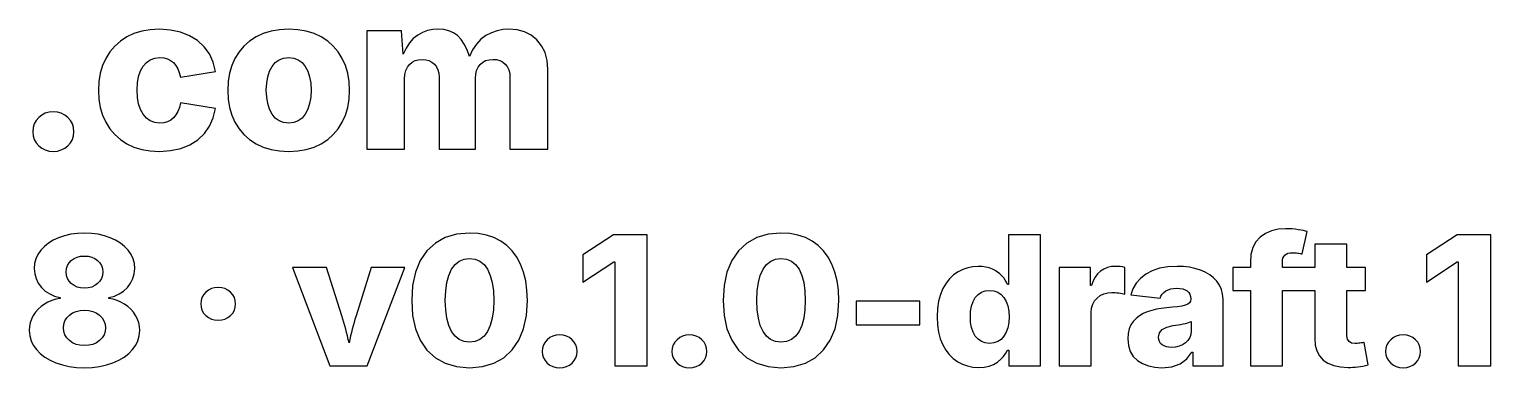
# Model space of a CAD drawing. Header units: metres. Extents: x 0.8 to 79.6, y 0.8 to 12.
# Drawn here: x 41.8 to 79.57, y 1.8 to 10.56 of the extents above; entities that cross this region are included whole.
import ezdxf

# ---------------------------------------------------------------- set-up
doc = ezdxf.new("R2010")
doc.units = ezdxf.units.M

msp = doc.modelspace()

# ---------------------------------------------------------------- linework, layer by layer
for p, q in [((44.1536, 10.2516), (44.0076, 10.1228)), ((44.32, 10.3608), (44.1536, 10.2516)), ((44.5053, 10.4477), (44.32, 10.3608)), ((44.7078, 10.5098), (44.5053, 10.4477)), ((44.9274, 10.547), (44.7078, 10.5098)), ((45.1643, 10.5594), (44.9274, 10.547)), ((45.451, 10.5411), (45.1643, 10.5594)), ((45.7108, 10.4861), (45.451, 10.5411)), ((45.9439, 10.3945), (45.7108, 10.4861)), ((46.1501, 10.2663), (45.9439, 10.3945)), ((46.3234, 10.1067), (46.1501, 10.2663)), ((47.4924, 10.2516), (47.3465, 10.1228)), ((47.6589, 10.3608), (47.4924, 10.2516)), ((47.8442, 10.4477), (47.6589, 10.3608)), ((48.0466, 10.5098), (47.8442, 10.4477)), ((48.2663, 10.547), (48.0466, 10.5098)), ((48.5031, 10.5594), (48.2663, 10.547)), ((48.7399, 10.547), (48.5031, 10.5594)), ((48.9592, 10.5098), (48.7399, 10.547)), ((49.1613, 10.4477), (48.9592, 10.5098)), ((49.3459, 10.3608), (49.1613, 10.4477)), ((49.5118, 10.2516), (49.3459, 10.3608)), ((49.6573, 10.1228), (49.5118, 10.2516)), ((51.4208, 10.5211), (50.5205, 10.5211)), ((50.5205, 10.5211), (50.5205, 7.45805)), ((51.4657, 9.91286), (51.4208, 10.5211)), ((51.6238, 10.2098), (51.5375, 10.0734)), ((51.7247, 10.322), (51.6238, 10.2098)), ((51.8401, 10.4101), (51.7247, 10.322)), ((51.9652, 10.4767), (51.8401, 10.4101)), ((52.095, 10.5242), (51.9652, 10.4767)), ((52.2296, 10.5527), (52.095, 10.5242)), ((52.3688, 10.5622), (52.2296, 10.5527)), ((52.5113, 10.5517), (52.3688, 10.5622)), ((52.6413, 10.5204), (52.5113, 10.5517)), ((52.7588, 10.4682), (52.6413, 10.5204)), ((52.8639, 10.3951), (52.7588, 10.4682)), ((52.9576, 10.2985), (52.8639, 10.3951)), ((53.0409, 10.1759), (52.9576, 10.2985)), ((53.4677, 10.3003), (53.3537, 10.1776)), ((53.5987, 10.3964), (53.4677, 10.3003)), ((53.7406, 10.4689), (53.5987, 10.3964)), ((53.8873, 10.5208), (53.7406, 10.4689)), ((54.0386, 10.5518), (53.8873, 10.5208)), ((54.1947, 10.5622), (54.0386, 10.5518)), ((54.405, 10.5449), (54.1947, 10.5622)), ((54.5954, 10.493), (54.405, 10.5449)), ((54.7661, 10.4065), (54.5954, 10.493)), ((54.9169, 10.2855), (54.7661, 10.4065)), ((55.0403, 10.1341), (54.9169, 10.2855)), ((43.8822, 9.97423), (43.7773, 9.806)), ((44.0076, 10.1228), (43.8822, 9.97423)), ((45.0431, 9.81398), (45.1755, 9.82794)), ((45.1755, 9.82794), (45.2783, 9.81972)), ((46.4576, 9.92107), (46.3234, 10.1067)), ((46.5527, 9.70941), (46.4576, 9.92107)), ((47.2211, 9.97423), (47.1161, 9.806)), ((47.3465, 10.1228), (47.2211, 9.97423)), ((48.3711, 9.81355), (48.5031, 9.82794)), ((48.5031, 9.82794), (48.6351, 9.81355)), ((49.7824, 9.97423), (49.6573, 10.1228)), ((49.8872, 9.806), (49.7824, 9.97423)), ((51.5375, 10.0734), (51.4657, 9.91286)), ((53.1139, 10.0272), (53.0409, 10.1759)), ((53.1766, 9.85258), (53.1139, 10.0272)), ((53.2566, 10.0284), (53.1766, 9.85258)), ((53.3537, 10.1776), (53.2566, 10.0284)), ((55.1284, 9.9567), (55.0403, 10.1341)), ((55.1812, 9.75327), (55.1284, 9.9567)), ((43.6945, 9.62073), (43.6353, 9.42108)), ((43.7773, 9.806), (43.6945, 9.62073)), ((44.625, 9.33784), (44.6732, 9.4821)), ((44.6732, 9.4821), (44.7407, 9.60461)), ((44.7407, 9.60461), (44.8257, 9.70232)), ((44.8257, 9.70232), (44.9265, 9.77211)), ((44.9265, 9.77211), (45.0431, 9.81398)), ((45.2783, 9.81972), (45.3707, 9.79506)), ((45.3707, 9.79506), (45.4529, 9.75395)), ((45.4529, 9.75395), (45.5246, 9.6964)), ((45.5246, 9.6964), (45.5859, 9.62381)), ((45.5859, 9.62381), (45.6365, 9.53751)), ((45.6365, 9.53751), (45.6764, 9.4375)), ((45.7056, 9.32381), (46.6087, 9.47174)), ((46.6087, 9.47174), (46.5527, 9.70941)), ((47.0333, 9.62073), (46.9742, 9.42108)), ((47.1161, 9.806), (47.0333, 9.62073)), ((47.9625, 9.32928), (48.009, 9.47313)), ((48.009, 9.47313), (48.074, 9.59779)), ((48.074, 9.59779), (48.1565, 9.69847)), ((48.1565, 9.69847), (48.2556, 9.7704)), ((48.2556, 9.7704), (48.3711, 9.81355)), ((48.6351, 9.81355), (48.7506, 9.7704)), ((48.7506, 9.7704), (48.8497, 9.69847)), ((48.8497, 9.69847), (48.9322, 9.59779)), ((48.9322, 9.59779), (48.9973, 9.47313)), ((48.9973, 9.47313), (49.0437, 9.32928)), ((49.9701, 9.62073), (49.8872, 9.806)), ((50.0292, 9.42108), (49.9701, 9.62073)), ((51.5073, 9.39093), (51.5313, 9.49092)), ((51.5313, 9.49092), (51.5711, 9.57722)), ((51.5711, 9.57722), (51.627, 9.64983)), ((51.627, 9.64983), (51.6952, 9.70737)), ((51.6952, 9.70737), (51.7725, 9.74847)), ((51.7725, 9.74847), (51.8586, 9.77315)), ((51.8586, 9.77315), (51.9537, 9.78136)), ((51.9537, 9.78136), (52.046, 9.77356)), ((52.046, 9.77356), (52.1294, 9.75018)), ((52.1294, 9.75018), (52.2038, 9.71123)), ((52.2038, 9.71123), (52.2693, 9.65669)), ((52.2693, 9.65669), (52.3226, 9.58896)), ((52.3226, 9.58896), (52.3608, 9.51045)), ((52.3608, 9.51045), (52.3837, 9.42114)), ((53.3384, 9.4006), (53.361, 9.494)), ((53.361, 9.494), (53.3987, 9.57661)), ((53.3987, 9.57661), (53.4514, 9.64845)), ((53.4514, 9.64845), (53.5172, 9.70659)), ((53.5172, 9.70659), (53.5938, 9.74814)), ((53.5938, 9.74814), (53.6813, 9.77306)), ((53.6813, 9.77306), (53.7796, 9.78136)), ((53.7796, 9.78136), (53.8721, 9.77382)), ((53.8721, 9.77382), (53.956, 9.75122)), ((53.956, 9.75122), (54.0312, 9.71355)), ((54.0312, 9.71355), (54.0979, 9.66081)), ((54.0979, 9.66081), (54.1525, 9.59351)), ((54.1525, 9.59351), (54.1916, 9.51218)), ((54.1916, 9.51218), (54.215, 9.41679)), ((55.1988, 9.52382), (55.1812, 9.75327)), ((55.1988, 7.45805), (55.1988, 9.52382)), ((43.5998, 9.20703), (43.588, 8.97859)), ((43.6353, 9.42108), (43.5998, 9.20703)), ((44.5865, 8.98409), (44.5961, 9.17183)), ((44.5961, 9.17183), (44.625, 9.33784)), ((45.6764, 9.4375), (45.7056, 9.32381)), ((46.9387, 9.20703), (46.9268, 8.97859)), ((46.9742, 9.42108), (46.9387, 9.20703)), ((47.9254, 8.98409), (47.9346, 9.16628)), ((47.9346, 9.16628), (47.9625, 9.32928)), ((49.0437, 9.32928), (49.0716, 9.16628)), ((49.0716, 9.16628), (49.0809, 8.98409)), ((50.0647, 9.20703), (50.0292, 9.42108)), ((50.0766, 8.97859), (50.0647, 9.20703)), ((51.4994, 9.27722), (51.5073, 9.39093)), ((51.4994, 7.45805), (51.4994, 9.27722)), ((52.3837, 9.42114), (52.3913, 9.32106)), ((52.3913, 9.32106), (52.3913, 7.45805)), ((53.3308, 9.29642), (53.3384, 9.4006)), ((53.3308, 7.45805), (53.3308, 9.29642)), ((54.215, 9.41679), (54.2227, 9.30736)), ((54.2227, 9.30736), (54.2227, 7.45805)), ((43.588, 8.97859), (43.5998, 8.75026)), ((43.5998, 8.75026), (43.6353, 8.53648)), ((44.5961, 8.79718), (44.5865, 8.98409)), ((44.625, 8.631), (44.5961, 8.79718)), ((46.9268, 8.97859), (46.9387, 8.75026)), ((46.9387, 8.75026), (46.9742, 8.53648)), ((47.9346, 8.80165), (47.9254, 8.98409)), ((47.9625, 8.63786), (47.9346, 8.80165)), ((49.0716, 8.80165), (49.0437, 8.63786)), ((49.0809, 8.98409), (49.0716, 8.80165)), ((50.0292, 8.53648), (50.0647, 8.75026)), ((50.0647, 8.75026), (50.0766, 8.97859)), ((42.1247, 8.34), (42.0438, 8.27586)), ((42.2145, 8.38582), (42.1247, 8.34)), ((42.3133, 8.4133), (42.2145, 8.38582)), ((42.421, 8.42247), (42.3133, 8.4133)), ((42.5287, 8.4133), (42.421, 8.42247)), ((42.6275, 8.38582), (42.5287, 8.4133)), ((42.7173, 8.34), (42.6275, 8.38582)), ((42.7982, 8.27586), (42.7173, 8.34)), ((43.6353, 8.53648), (43.6945, 8.33725)), ((43.6945, 8.33725), (43.7773, 8.15256)), ((44.6732, 8.48552), (44.625, 8.631)), ((44.7407, 8.36078), (44.6732, 8.48552)), ((44.8257, 8.2607), (44.7407, 8.36078)), ((45.5898, 8.34438), (45.5275, 8.26903)), ((45.6407, 8.43341), (45.5898, 8.34438)), ((45.6802, 8.53615), (45.6407, 8.43341)), ((45.7084, 8.65257), (45.6802, 8.53615)), ((46.6115, 8.51013), (45.7084, 8.65257)), ((46.5556, 8.2662), (46.6115, 8.51013)), ((46.9742, 8.53648), (47.0333, 8.33725)), ((47.0333, 8.33725), (47.1161, 8.15256)), ((48.009, 8.49274), (47.9625, 8.63786)), ((48.074, 8.36627), (48.009, 8.49274)), ((48.1565, 8.26379), (48.074, 8.36627)), ((48.9322, 8.36627), (48.8497, 8.26379)), ((48.9973, 8.49274), (48.9322, 8.36627)), ((49.0437, 8.63786), (48.9973, 8.49274)), ((49.8872, 8.15256), (49.9701, 8.33725)), ((49.9701, 8.33725), (50.0292, 8.53648)), ((41.9005, 8.01517), (41.8909, 7.91013)), ((41.9291, 8.11115), (41.9005, 8.01517)), ((41.9769, 8.19804), (41.9291, 8.11115)), ((42.0438, 8.27586), (41.9769, 8.19804)), ((42.8651, 8.19804), (42.7982, 8.27586)), ((42.9129, 8.11115), (42.8651, 8.19804)), ((42.9415, 8.01517), (42.9129, 8.11115)), ((42.9511, 7.91013), (42.9415, 8.01517)), ((43.7773, 8.15256), (43.8822, 7.98492)), ((43.8822, 7.98492), (44.0076, 7.83681)), ((44.9265, 8.18922), (44.8257, 8.2607)), ((45.0431, 8.14633), (44.9265, 8.18922)), ((45.1755, 8.13203), (45.0431, 8.14633)), ((45.2785, 8.14059), (45.1755, 8.13203)), ((45.3714, 8.16629), (45.2785, 8.14059)), ((45.4545, 8.20909), (45.3714, 8.16629)), ((45.5275, 8.26903), (45.4545, 8.20909)), ((46.327, 7.86003), (46.4607, 8.0495)), ((46.4607, 8.0495), (46.5556, 8.2662)), ((47.1161, 8.15256), (47.2211, 7.98492)), ((47.2211, 7.98492), (47.3465, 7.83681)), ((48.2556, 8.1906), (48.1565, 8.26379)), ((48.3711, 8.14668), (48.2556, 8.1906)), ((48.5031, 8.13203), (48.3711, 8.14668)), ((48.6351, 8.14668), (48.5031, 8.13203)), ((48.7506, 8.1906), (48.6351, 8.14668)), ((48.8497, 8.26379), (48.7506, 8.1906)), ((49.6573, 7.83681), (49.7824, 7.98492)), ((49.7824, 7.98492), (49.8872, 8.15256)), ((41.8909, 7.91013), (41.9005, 7.80627)), ((41.9005, 7.80627), (41.9291, 7.71114)), ((41.9291, 7.71114), (41.9769, 7.62476)), ((41.9769, 7.62476), (42.0438, 7.5471)), ((42.7982, 7.5471), (42.8651, 7.62476)), ((42.8651, 7.62476), (42.9129, 7.71114)), ((42.9129, 7.71114), (42.9415, 7.80627)), ((42.9415, 7.80627), (42.9511, 7.91013)), ((44.0076, 7.83681), (44.1536, 7.70822)), ((44.1536, 7.70822), (44.32, 7.59914)), ((44.32, 7.59914), (44.5053, 7.51225)), ((45.7147, 7.47485), (45.9483, 7.56775)), ((45.9483, 7.56775), (46.1543, 7.69778)), ((46.1543, 7.69778), (46.327, 7.86003)), ((47.3465, 7.83681), (47.4924, 7.70822)), ((47.4924, 7.70822), (47.6589, 7.59914)), ((47.6589, 7.59914), (47.8442, 7.51225)), ((49.1613, 7.51225), (49.3459, 7.59914)), ((49.3459, 7.59914), (49.5118, 7.70822)), ((49.5118, 7.70822), (49.6573, 7.83681)), ((42.0438, 7.5471), (42.1247, 7.48297)), ((42.1247, 7.48297), (42.2145, 7.43718)), ((42.2145, 7.43718), (42.3133, 7.4097)), ((42.3133, 7.4097), (42.421, 7.40053)), ((42.421, 7.40053), (42.5287, 7.4097)), ((42.5287, 7.4097), (42.6275, 7.43718)), ((42.6275, 7.43718), (42.7173, 7.48297)), ((42.7173, 7.48297), (42.7982, 7.5471)), ((44.5053, 7.51225), (44.7078, 7.45018)), ((44.7078, 7.45018), (44.9274, 7.41295)), ((44.9274, 7.41295), (45.1643, 7.40053)), ((45.1643, 7.40053), (45.4533, 7.41911)), ((45.4533, 7.41911), (45.7147, 7.47485)), ((47.8442, 7.51225), (48.0466, 7.45018)), ((48.0466, 7.45018), (48.2663, 7.41295)), ((48.2663, 7.41295), (48.5031, 7.40053)), ((48.5031, 7.40053), (48.7399, 7.41295)), ((48.7399, 7.41295), (48.9592, 7.45018)), ((48.9592, 7.45018), (49.1613, 7.51225)), ((50.5205, 7.45805), (51.4994, 7.45805)), ((52.3913, 7.45805), (53.3308, 7.45805)), ((54.2227, 7.45805), (55.1988, 7.45805)), ((73.8991, 5.34636), (73.7447, 5.27875)), ((74.0719, 5.38692), (73.8991, 5.34636)), ((74.2633, 5.40044), (74.0719, 5.38692)), ((74.3503, 5.3988), (74.2633, 5.40044)), ((74.4346, 5.39389), (74.3503, 5.3988)), ((74.5163, 5.38571), (74.4346, 5.39389)), ((74.5952, 5.37425), (74.5163, 5.38571)), ((74.6678, 5.36153), (74.5952, 5.37425)), ((74.7302, 5.3495), (74.6678, 5.36153)), ((74.6908, 4.74695), (74.8245, 5.32759)), ((74.7824, 5.3382), (74.7302, 5.3495)), ((74.8245, 5.32759), (74.7824, 5.3382)), ((42.1895, 4.93907), (42.097, 4.84143)), ((42.2973, 5.02588), (42.1895, 4.93907)), ((42.4206, 5.10187), (42.2973, 5.02588)), ((42.5591, 5.16705), (42.4206, 5.10187)), ((42.7104, 5.21936), (42.5591, 5.16705)), ((42.8717, 5.25673), (42.7104, 5.21936)), ((43.043, 5.27914), (42.8717, 5.25673)), ((43.2243, 5.28662), (43.043, 5.27914)), ((43.4067, 5.27914), (43.2243, 5.28662)), ((43.5789, 5.25673), (43.4067, 5.27914)), ((43.741, 5.21936), (43.5789, 5.25673)), ((43.893, 5.16705), (43.741, 5.21936)), ((44.0321, 5.10181), (43.893, 5.16705)), ((44.1557, 5.02559), (44.0321, 5.10181)), ((44.2637, 4.93843), (44.1557, 5.02559)), ((44.3563, 4.84029), (44.2637, 4.93843)), ((52.2946, 5.02786), (52.0777, 4.82661)), ((52.5502, 5.17162), (52.2946, 5.02786)), ((52.8445, 5.25787), (52.5502, 5.17162)), ((53.1774, 5.28662), (52.8445, 5.25787)), ((53.4042, 5.27367), (53.1774, 5.28662)), ((53.6139, 5.23482), (53.4042, 5.27367)), ((53.8066, 5.17004), (53.6139, 5.23482)), ((53.9822, 5.07938), (53.8066, 5.17004)), ((54.1396, 4.96432), (53.9822, 5.07938)), ((54.2775, 4.82635), (54.1396, 4.96432)), ((56.9001, 5.24106), (56.1072, 4.72189)), ((57.7717, 5.24106), (56.9001, 5.24106)), ((57.7717, 1.84825), (57.7717, 5.24106)), ((60.3431, 5.02786), (60.1262, 4.82661)), ((60.5987, 5.17162), (60.3431, 5.02786)), ((60.893, 5.25787), (60.5987, 5.17162)), ((61.2259, 5.28662), (60.893, 5.25787)), ((61.4527, 5.27367), (61.2259, 5.28662)), ((61.6624, 5.23482), (61.4527, 5.27367)), ((61.8551, 5.17004), (61.6624, 5.23482)), ((62.0307, 5.07938), (61.8551, 5.17004)), ((62.1881, 4.96432), (62.0307, 5.07938)), ((62.326, 4.82635), (62.1881, 4.96432)), ((67.9324, 5.24106), (67.1013, 5.24106)), ((67.1013, 5.24106), (67.1013, 3.95679)), ((67.9324, 1.84825), (67.9324, 5.24106)), ((73.4191, 4.91258), (73.3716, 4.73541)), ((73.4982, 5.06215), (73.4191, 4.91258)), ((73.6089, 5.18411), (73.4982, 5.06215)), ((73.7447, 5.27875), (73.6089, 5.18411)), ((75.8522, 4.99971), (75.0187, 4.99971)), ((75.0187, 4.99971), (75.0187, 4.394)), ((75.8522, 4.394), (75.8522, 4.99971)), ((78.6969, 5.24106), (77.904, 4.72189)), ((79.5686, 5.24106), (78.6969, 5.24106)), ((79.5686, 1.84825), (79.5686, 5.24106)), ((41.9699, 4.62085), (41.9381, 4.49966)), ((42.0229, 4.73477), (41.9699, 4.62085)), ((42.097, 4.84143), (42.0229, 4.73477)), ((42.8284, 4.51559), (42.8863, 4.57729)), ((42.8863, 4.57729), (42.9572, 4.62759)), ((42.9572, 4.62759), (43.0371, 4.66353)), ((43.0371, 4.66353), (43.1261, 4.68509)), ((43.1261, 4.68509), (43.2243, 4.69228)), ((43.2243, 4.69228), (43.3245, 4.68509)), ((43.3245, 4.68509), (43.415, 4.66353)), ((43.415, 4.66353), (43.4958, 4.62759)), ((43.4958, 4.62759), (43.567, 4.57729)), ((43.567, 4.57729), (43.625, 4.51559)), ((44.4305, 4.73328), (44.3563, 4.84029)), ((44.4834, 4.61943), (44.4305, 4.73328)), ((44.5152, 4.49873), (44.4834, 4.61943)), ((51.9048, 4.57387), (51.7812, 4.27557)), ((52.0777, 4.82661), (51.9048, 4.57387)), ((52.804, 4.47363), (52.9111, 4.56221)), ((52.9111, 4.56221), (53.0356, 4.61537)), ((53.0356, 4.61537), (53.1774, 4.63309)), ((53.1774, 4.63309), (53.3203, 4.61537)), ((53.3203, 4.61537), (53.4455, 4.56221)), ((53.4455, 4.56221), (53.5531, 4.47363)), ((54.3958, 4.66547), (54.2775, 4.82635)), ((54.4945, 4.48166), (54.3958, 4.66547)), ((56.1072, 4.72189), (56.1072, 4.01602)), ((56.1072, 4.01602), (56.9072, 4.54199)), ((56.9072, 4.54199), (56.9311, 4.54199)), ((56.9311, 4.54199), (56.9311, 1.84825)), ((59.9532, 4.57387), (59.8297, 4.27557)), ((60.1262, 4.82661), (59.9532, 4.57387)), ((60.8525, 4.47363), (60.9596, 4.56221)), ((60.9596, 4.56221), (61.0841, 4.61537)), ((61.0841, 4.61537), (61.2259, 4.63309)), ((61.2259, 4.63309), (61.3688, 4.61537)), ((61.3688, 4.61537), (61.494, 4.56221)), ((61.494, 4.56221), (61.6016, 4.47363)), ((62.4443, 4.66547), (62.326, 4.82635)), ((62.543, 4.48166), (62.4443, 4.66547)), ((73.3716, 4.73541), (73.3558, 4.53061)), ((74.1845, 4.53746), (74.1881, 4.59033)), ((74.1845, 4.394), (74.1845, 4.53746)), ((74.1881, 4.59033), (74.1991, 4.63736)), ((74.1991, 4.63736), (74.2174, 4.67856)), ((74.2174, 4.67856), (74.243, 4.7139)), ((74.243, 4.7139), (74.2778, 4.74229)), ((74.2778, 4.74229), (74.3239, 4.76257)), ((74.3239, 4.76257), (74.3811, 4.77475)), ((74.3811, 4.77475), (74.4496, 4.77881)), ((74.4496, 4.77881), (74.4818, 4.77817)), ((74.4818, 4.77817), (74.514, 4.77625)), ((74.514, 4.77625), (74.5463, 4.77304)), ((74.5463, 4.77304), (74.5785, 4.76857)), ((74.5785, 4.76857), (74.6097, 4.76337)), ((74.6097, 4.76337), (74.6388, 4.75804)), ((74.6388, 4.75804), (74.6658, 4.75256)), ((74.6658, 4.75256), (74.6908, 4.74695)), ((77.904, 4.72189), (77.904, 4.01602)), ((77.904, 4.01602), (78.7041, 4.54199)), ((78.7041, 4.54199), (78.728, 4.54199)), ((78.728, 4.54199), (78.728, 1.84825)), ((41.9381, 4.49966), (41.9275, 4.37122)), ((41.9275, 4.37122), (41.9391, 4.2356)), ((41.9391, 4.2356), (41.9741, 4.1088)), ((42.7538, 4.28014), (42.7621, 4.36702)), ((42.7621, 4.19304), (42.7538, 4.28014)), ((42.7621, 4.36702), (42.7869, 4.44551)), ((42.7869, 4.11391), (42.7621, 4.19304)), ((42.7869, 4.44551), (42.8284, 4.51559)), ((43.625, 4.51559), (43.6664, 4.44551)), ((43.6912, 4.19304), (43.6661, 4.11391)), ((43.6664, 4.44551), (43.6912, 4.36702)), ((43.6912, 4.36702), (43.6995, 4.28014)), ((43.6995, 4.28014), (43.6912, 4.19304)), ((44.4787, 4.10738), (44.514, 4.23468)), ((44.514, 4.23468), (44.5258, 4.37122)), ((44.5258, 4.37122), (44.5152, 4.49873)), ((49.4794, 4.394), (48.6006, 4.394)), ((48.6006, 4.394), (49.5678, 1.84825)), ((49.8783, 3.14844), (49.4794, 4.394)), ((50.6353, 4.394), (50.2436, 3.14844)), ((50.5326, 1.84825), (51.5046, 4.394)), ((51.5046, 4.394), (50.6353, 4.394)), ((51.7812, 4.27557), (51.7071, 3.93176)), ((52.5923, 4.00606), (52.6431, 4.19284)), ((52.6431, 4.19284), (52.7141, 4.34959)), ((52.7141, 4.34959), (52.804, 4.47363)), ((53.5531, 4.47363), (53.6431, 4.34959)), ((53.6431, 4.34959), (53.7142, 4.19284)), ((53.7142, 4.19284), (53.7649, 4.00606)), ((54.5724, 4.27652), (54.4945, 4.48166)), ((54.628, 4.05159), (54.5724, 4.27652)), ((59.8297, 4.27557), (59.7556, 3.93176)), ((60.6408, 4.00606), (60.6916, 4.19284)), ((60.6916, 4.19284), (60.7626, 4.34959)), ((60.7626, 4.34959), (60.8525, 4.47363)), ((61.6016, 4.47363), (61.6916, 4.34959)), ((61.6916, 4.34959), (61.7627, 4.19284)), ((61.7627, 4.19284), (61.8134, 4.00606)), ((62.6209, 4.27652), (62.543, 4.48166)), ((62.6765, 4.05159), (62.6209, 4.27652)), ((65.6879, 4.20485), (65.5842, 4.10651)), ((65.8033, 4.2847), (65.6879, 4.20485)), ((65.9268, 4.34647), (65.8033, 4.2847)), ((66.055, 4.39059), (65.9268, 4.34647)), ((66.1877, 4.41705), (66.055, 4.39059)), ((66.3251, 4.42589), (66.1877, 4.41705)), ((66.4275, 4.42154), (66.3251, 4.42589)), ((66.5221, 4.40852), (66.4275, 4.42154)), ((66.609, 4.38681), (66.5221, 4.40852)), ((66.6881, 4.35641), (66.609, 4.38681)), ((66.76, 4.31927), (66.6881, 4.35641)), ((66.8251, 4.2773), (66.76, 4.31927)), ((66.8836, 4.23047), (66.8251, 4.2773)), ((66.9353, 4.1788), (66.8836, 4.23047)), ((66.9807, 4.12436), (66.9353, 4.1788)), ((69.2206, 4.394), (68.4109, 4.394)), ((68.4109, 4.394), (68.4109, 1.84825)), ((69.2206, 3.92949), (69.2206, 4.394)), ((69.4097, 4.23347), (69.3444, 4.14809)), ((69.4868, 4.30293), (69.4097, 4.23347)), ((69.5732, 4.35672), (69.4868, 4.30293)), ((69.6662, 4.39514), (69.5732, 4.35672)), ((69.766, 4.4182), (69.6662, 4.39514)), ((69.8725, 4.42589), (69.766, 4.4182)), ((69.933, 4.42418), (69.8725, 4.42589)), ((69.9925, 4.41905), (69.933, 4.42418)), ((70.0512, 4.41051), (69.9925, 4.41905)), ((70.109, 4.39856), (70.0512, 4.41051)), ((70.109, 3.70634), (70.109, 4.39856)), ((70.6541, 4.22208), (70.5149, 4.11258)), ((70.8197, 4.31125), (70.6541, 4.22208)), ((71.0097, 4.37494), (70.8197, 4.31125)), ((71.2239, 4.41315), (71.0097, 4.37494)), ((71.4625, 4.42589), (71.2239, 4.41315)), ((71.6246, 4.41977), (71.4625, 4.42589)), ((71.7787, 4.4014), (71.6246, 4.41977)), ((71.9249, 4.37079), (71.7787, 4.4014)), ((72.0631, 4.32794), (71.9249, 4.37079)), ((72.1906, 4.27322), (72.0631, 4.32794)), ((72.3044, 4.20697), (72.1906, 4.27322)), ((72.4044, 4.1292), (72.3044, 4.20697)), ((73.3558, 4.394), (72.9068, 4.394)), ((72.9068, 4.394), (72.9068, 3.80424)), ((73.3558, 4.53061), (73.3558, 4.394)), ((75.0187, 4.394), (74.1845, 4.394)), ((76.3322, 4.394), (75.8522, 4.394)), ((76.3322, 3.80424), (76.3322, 4.394)), ((41.9741, 4.1088), (42.0323, 3.99081)), ((42.0323, 3.99081), (42.1138, 3.88164)), ((42.1138, 3.88164), (42.2136, 3.78658)), ((42.2136, 3.78658), (42.3269, 3.71088)), ((42.8284, 4.04276), (42.7869, 4.11391)), ((42.8863, 3.97955), (42.8284, 4.04276)), ((42.9572, 3.92776), (42.8863, 3.97955)), ((43.0371, 3.89076), (42.9572, 3.92776)), ((43.1261, 3.86856), (43.0371, 3.89076)), ((43.2243, 3.86116), (43.1261, 3.86856)), ((43.3235, 3.86856), (43.2243, 3.86116)), ((43.4135, 3.89076), (43.3235, 3.86856)), ((43.4943, 3.92776), (43.4135, 3.89076)), ((43.5658, 3.97955), (43.4943, 3.92776)), ((43.6243, 4.04276), (43.5658, 3.97955)), ((43.6661, 4.11391), (43.6243, 4.04276)), ((44.1234, 3.71059), (44.2366, 3.78593)), ((44.2366, 3.78593), (44.3372, 3.88051)), ((44.3372, 3.88051), (44.4197, 3.98932)), ((44.4197, 3.98932), (44.4787, 4.10738)), ((46.4292, 3.81085), (46.3603, 3.75755)), ((46.5057, 3.84894), (46.4292, 3.81085)), ((46.5898, 3.87178), (46.5057, 3.84894)), ((46.6815, 3.87939), (46.5898, 3.87178)), ((46.7732, 3.87178), (46.6815, 3.87939)), ((46.8573, 3.84894), (46.7732, 3.87178)), ((46.9338, 3.81085), (46.8573, 3.84894)), ((47.0027, 3.75755), (46.9338, 3.81085)), ((51.7071, 3.93176), (51.6824, 3.54239)), ((52.5517, 3.54239), (52.5619, 3.78925)), ((52.5619, 3.78925), (52.5923, 4.00606)), ((53.7649, 4.00606), (53.7954, 3.78925)), ((53.7954, 3.78925), (53.8055, 3.54239)), ((54.6613, 3.80688), (54.628, 4.05159)), ((54.6725, 3.54239), (54.6613, 3.80688)), ((59.7556, 3.93176), (59.7309, 3.54239)), ((60.6002, 3.54239), (60.6104, 3.78925)), ((60.6104, 3.78925), (60.6408, 4.00606)), ((61.8134, 4.00606), (61.8439, 3.78925)), ((61.8439, 3.78925), (61.854, 3.54239)), ((62.7098, 3.80688), (62.6765, 4.05159)), ((62.7209, 3.54239), (62.7098, 3.80688)), ((65.4116, 3.85431), (65.3463, 3.69992)), ((65.4921, 3.98965), (65.4116, 3.85431)), ((65.5842, 4.10651), (65.4921, 3.98965)), ((66.4036, 3.75728), (66.503, 3.79251)), ((66.503, 3.79251), (66.6165, 3.80424)), ((66.6165, 3.80424), (66.7293, 3.79272)), ((66.7293, 3.79272), (66.8287, 3.75813)), ((67.0204, 4.06921), (66.9807, 4.12436)), ((67.0542, 4.01337), (67.0204, 4.06921)), ((67.0822, 3.95679), (67.0542, 4.01337)), ((67.1013, 3.95679), (67.0822, 3.95679)), ((69.2492, 3.92949), (69.2206, 3.92949)), ((69.2909, 4.04675), (69.2492, 3.92949)), ((69.3444, 4.14809), (69.2909, 4.04675)), ((70.3221, 3.84787), (70.2684, 3.69267)), ((70.4043, 3.98784), (70.3221, 3.84787)), ((70.5149, 4.11258), (70.4043, 3.98784)), ((71.1176, 3.75214), (71.1688, 3.79056)), ((71.1688, 3.79056), (71.2288, 3.82144)), ((71.2288, 3.82144), (71.2966, 3.84351)), ((71.2966, 3.84351), (71.3721, 3.85675)), ((71.3721, 3.85675), (71.4554, 3.86116)), ((71.4554, 3.86116), (71.5356, 3.85669)), ((71.5356, 3.85669), (71.6067, 3.84323)), ((71.6067, 3.84323), (71.6687, 3.82082)), ((71.6687, 3.82082), (71.7216, 3.78944)), ((71.7216, 3.78944), (71.7639, 3.74982)), ((72.4907, 4.03989), (72.4044, 4.1292)), ((72.5601, 3.93964), (72.4907, 4.03989)), ((72.6098, 3.82899), (72.5601, 3.93964)), ((72.6395, 3.70796), (72.6098, 3.82899)), ((72.9068, 3.80424), (73.3558, 3.80424)), ((73.3558, 3.80424), (73.3558, 1.84825)), ((74.1845, 1.84825), (74.1845, 3.80424)), ((74.1845, 3.80424), (75.0187, 3.80424)), ((75.0187, 3.80424), (75.0187, 2.55641)), ((75.8522, 2.627), (75.8522, 3.80424)), ((75.8522, 3.80424), (76.3322, 3.80424)), ((42.189, 3.44559), (42.1035, 3.38327)), ((42.2819, 3.49904), (42.189, 3.44559)), ((42.3803, 3.54208), (42.2819, 3.49904)), ((42.3269, 3.71088), (42.4536, 3.65453)), ((42.4843, 3.57475), (42.3803, 3.54208)), ((42.4536, 3.65453), (42.5938, 3.61754)), ((42.5938, 3.59702), (42.4843, 3.57475)), ((42.5938, 3.61754), (42.5938, 3.59702)), ((43.8595, 3.61754), (43.9978, 3.65445)), ((43.8595, 3.59702), (43.8595, 3.61754)), ((43.9669, 3.57475), (43.8595, 3.59702)), ((44.0694, 3.54208), (43.9669, 3.57475)), ((43.9978, 3.65445), (44.1234, 3.71059)), ((44.1669, 3.49904), (44.0694, 3.54208)), ((44.2595, 3.44559), (44.1669, 3.49904)), ((44.3451, 3.38327), (44.2595, 3.44559)), ((46.2383, 3.54088), (46.2301, 3.45358)), ((46.2301, 3.45358), (46.2383, 3.36726)), ((46.2627, 3.62065), (46.2383, 3.54088)), ((46.3033, 3.69287), (46.2627, 3.62065)), ((46.3603, 3.75755), (46.3033, 3.69287)), ((47.0596, 3.69287), (47.0027, 3.75755)), ((47.1003, 3.62065), (47.0596, 3.69287)), ((47.1247, 3.54088), (47.1003, 3.62065)), ((47.1328, 3.45358), (47.1247, 3.54088)), ((47.1247, 3.36726), (47.1328, 3.45358)), ((51.6824, 3.54239), (51.7071, 3.15315)), ((52.5618, 3.29675), (52.5517, 3.54239)), ((53.8055, 3.54239), (53.7954, 3.29675)), ((54.6479, 3.15408), (54.6725, 3.54239)), ((59.7309, 3.54239), (59.7556, 3.15315)), ((60.6103, 3.29675), (60.6002, 3.54239)), ((61.854, 3.54239), (61.8439, 3.29675)), ((62.6964, 3.15408), (62.7209, 3.54239)), ((64.8125, 3.52872), (63.1718, 3.52872)), ((63.1718, 3.52872), (63.1718, 2.91618)), ((64.8125, 2.91618), (64.8125, 3.52872)), ((65.2997, 3.52586), (65.2717, 3.33218)), ((65.3463, 3.69992), (65.2997, 3.52586)), ((66.1517, 3.39807), (66.1916, 3.51485)), ((66.1916, 3.51485), (66.2475, 3.61639)), ((66.2475, 3.61639), (66.3185, 3.69858)), ((66.3185, 3.69858), (66.4036, 3.75728)), ((66.8287, 3.75813), (66.9149, 3.70049)), ((66.9149, 3.70049), (66.9878, 3.61978)), ((66.9878, 3.61978), (67.0458, 3.5193)), ((67.0458, 3.5193), (67.0872, 3.40233)), ((67.0872, 3.40233), (67.1121, 3.26884)), ((69.2539, 3.34569), (69.2823, 3.44331)), ((69.2823, 3.44331), (69.3297, 3.53014)), ((69.3297, 3.53014), (69.3961, 3.60611)), ((69.3961, 3.60611), (69.4769, 3.66789)), ((69.4769, 3.66789), (69.5677, 3.71201)), ((69.5677, 3.71201), (69.6685, 3.73848)), ((69.6685, 3.73848), (69.7794, 3.7473)), ((69.7794, 3.7473), (69.8189, 3.74666)), ((69.8189, 3.74666), (69.8609, 3.74475)), ((69.8609, 3.74475), (69.9054, 3.74155)), ((69.9054, 3.74155), (69.9525, 3.73706)), ((69.9525, 3.73706), (69.9986, 3.73131)), ((69.9986, 3.73131), (70.04, 3.72426)), ((70.04, 3.72426), (70.0768, 3.71594)), ((70.0768, 3.71594), (70.109, 3.70634)), ((70.2684, 3.69267), (71.0231, 3.5993)), ((71.0231, 3.5993), (71.0447, 3.65651)), ((71.0447, 3.65651), (71.0762, 3.70744)), ((71.0762, 3.70744), (71.1176, 3.75214)), ((71.6715, 3.41829), (71.586, 3.39914)), ((71.7357, 3.44313), (71.6715, 3.41829)), ((71.7816, 3.47778), (71.7357, 3.44313)), ((71.7639, 3.74982), (71.7942, 3.70264)), ((71.8092, 3.52225), (71.7816, 3.47778)), ((71.7942, 3.70264), (71.8123, 3.6479)), ((71.8184, 3.57654), (71.8092, 3.52225)), ((71.8123, 3.6479), (71.8184, 3.58563)), ((71.8184, 3.58563), (71.8184, 3.57654)), ((72.6495, 3.57654), (72.6395, 3.70796)), ((72.6495, 1.84825), (72.6495, 3.57654)), ((41.8576, 3.06142), (41.8248, 2.96657)), ((41.9036, 3.15186), (41.8576, 3.06142)), ((41.9608, 3.2364), (41.9036, 3.15186)), ((42.0275, 3.31354), (41.9608, 3.2364)), ((42.1035, 3.38327), (42.0275, 3.31354)), ((42.7227, 3.01468), (42.7705, 3.0928)), ((42.7705, 3.0928), (42.8374, 3.16211)), ((42.8374, 3.16211), (42.9189, 3.21889)), ((42.9189, 3.21889), (43.0105, 3.25946)), ((43.0105, 3.25946), (43.1123, 3.2838)), ((43.1123, 3.2838), (43.2243, 3.29192)), ((43.2243, 3.29192), (43.3374, 3.2838)), ((43.3374, 3.2838), (43.4401, 3.25946)), ((43.4401, 3.25946), (43.5326, 3.21889)), ((43.5326, 3.21889), (43.6147, 3.16211)), ((43.6147, 3.16211), (43.6821, 3.0928)), ((43.6821, 3.0928), (43.7303, 3.01468)), ((44.4216, 3.31354), (44.3451, 3.38327)), ((44.489, 3.2364), (44.4216, 3.31354)), ((44.5473, 3.15186), (44.489, 3.2364)), ((44.5943, 3.06142), (44.5473, 3.15186)), ((44.6279, 2.96657), (44.5943, 3.06142)), ((46.2383, 3.36726), (46.2627, 3.28819)), ((46.2627, 3.28819), (46.3033, 3.2164)), ((46.3033, 3.2164), (46.3603, 3.15186)), ((46.3603, 3.15186), (46.4292, 3.09857)), ((46.4292, 3.09857), (46.5057, 3.0605)), ((46.5057, 3.0605), (46.5898, 3.03766)), ((46.5898, 3.03766), (46.6815, 3.03004)), ((46.6815, 3.03004), (46.7732, 3.03766)), ((46.7732, 3.03766), (46.8573, 3.0605)), ((46.8573, 3.0605), (46.9338, 3.09857)), ((46.9338, 3.09857), (47.0027, 3.15186)), ((47.0027, 3.15186), (47.0596, 3.2164)), ((47.0596, 3.2164), (47.1003, 3.28819)), ((47.1003, 3.28819), (47.1247, 3.36726)), ((49.905, 3.06277), (49.8783, 3.14844)), ((49.9305, 2.97653), (49.905, 3.06277)), ((50.2169, 3.06184), (50.1917, 2.9751)), ((50.2436, 3.14844), (50.2169, 3.06184)), ((51.7071, 3.15315), (51.7812, 2.80974)), ((52.592, 3.08128), (52.5618, 3.29675)), ((52.6424, 2.89598), (52.592, 3.08128)), ((53.7649, 3.08128), (53.7142, 2.89598)), ((53.7954, 3.29675), (53.7649, 3.08128)), ((54.5742, 2.81117), (54.6479, 3.15408)), ((59.7556, 3.15315), (59.8297, 2.80974)), ((60.6405, 3.08128), (60.6103, 3.29675)), ((60.6909, 2.89598), (60.6405, 3.08128)), ((61.8134, 3.08128), (61.7627, 2.89598)), ((61.8439, 3.29675), (61.8134, 3.08128)), ((62.6227, 2.81117), (62.6964, 3.15408)), ((65.2717, 3.33218), (65.2624, 3.11885)), ((65.2624, 3.11885), (65.2713, 2.91144)), ((66.1197, 3.11885), (66.1277, 3.26608)), ((66.1277, 2.97156), (66.1197, 3.11885)), ((66.1277, 3.26608), (66.1517, 3.39807)), ((67.1204, 3.11885), (67.112, 2.97063)), ((67.1121, 3.26884), (67.1204, 3.11885)), ((69.2444, 3.23724), (69.2539, 3.34569)), ((69.2444, 1.84825), (69.2444, 3.23724)), ((70.4018, 3.08043), (70.3281, 3.00272)), ((70.4866, 3.14731), (70.4018, 3.08043)), ((70.5827, 3.20338), (70.4866, 3.14731)), ((70.69, 3.24863), (70.5827, 3.20338)), ((70.8056, 3.28493), (70.69, 3.24863)), ((70.9267, 3.3141), (70.8056, 3.28493)), ((71.0533, 3.33617), (70.9267, 3.3141)), ((71.1855, 3.3511), (71.0533, 3.33617)), ((71.343, 3.36555), (71.1855, 3.3511)), ((71.4766, 3.38156), (71.343, 3.36555)), ((71.586, 3.39914), (71.4766, 3.38156)), ((41.8051, 2.86729), (41.7985, 2.76363)), ((41.7985, 2.76363), (41.8101, 2.6295)), ((41.8248, 2.96657), (41.8051, 2.86729)), ((42.6845, 2.83194), (42.6941, 2.92772)), ((42.6939, 2.73624), (42.6845, 2.83194)), ((42.7222, 2.64949), (42.6939, 2.73624)), ((42.6941, 2.92772), (42.7227, 3.01468)), ((42.7692, 2.5717), (42.7222, 2.64949)), ((43.7309, 2.64949), (43.6835, 2.5717)), ((43.7303, 3.01468), (43.7592, 2.92772)), ((43.7593, 2.73624), (43.7309, 2.64949)), ((43.7592, 2.92772), (43.7688, 2.83194)), ((43.7688, 2.83194), (43.7593, 2.73624)), ((44.6481, 2.86729), (44.6279, 2.96657)), ((44.6432, 2.6295), (44.6548, 2.76363)), ((44.6548, 2.76363), (44.6481, 2.86729)), ((49.9546, 2.88971), (49.9305, 2.97653)), ((49.9773, 2.80234), (49.9546, 2.88971)), ((49.9994, 2.7141), (49.9773, 2.80234)), ((50.0212, 2.62473), (49.9994, 2.7141)), ((50.1245, 2.71346), (50.1039, 2.62444)), ((50.1457, 2.80119), (50.1245, 2.71346)), ((50.168, 2.88821), (50.1457, 2.80119)), ((50.1917, 2.9751), (50.168, 2.88821)), ((51.7812, 2.80974), (51.9048, 2.51216)), ((52.713, 2.74084), (52.6424, 2.89598)), ((52.8024, 2.61833), (52.713, 2.74084)), ((53.6431, 2.74084), (53.5531, 2.61833)), ((53.7142, 2.89598), (53.6431, 2.74084)), ((54.4515, 2.51366), (54.5742, 2.81117)), ((55.5066, 2.6498), (55.4149, 2.64218)), ((55.5983, 2.64218), (55.5066, 2.6498)), ((58.8603, 2.6498), (58.7686, 2.64218)), ((58.952, 2.64218), (58.8603, 2.6498)), ((59.8297, 2.80974), (59.9532, 2.51216)), ((60.7614, 2.74084), (60.6909, 2.89598)), ((60.8509, 2.61833), (60.7614, 2.74084)), ((61.6916, 2.74084), (61.6016, 2.61833)), ((61.7627, 2.89598), (61.6916, 2.74084)), ((62.5, 2.51366), (62.6227, 2.81117)), ((63.1718, 2.91618), (64.8125, 2.91618)), ((65.2713, 2.91144), (65.2982, 2.7218)), ((65.2982, 2.7218), (65.343, 2.54996)), ((66.1517, 2.83934), (66.1277, 2.97156)), ((66.1916, 2.72223), (66.1517, 2.83934)), ((66.2475, 2.62018), (66.1916, 2.72223)), ((67.0452, 2.72072), (66.9866, 2.61903)), ((67.0869, 2.83792), (67.0452, 2.72072)), ((67.112, 2.97063), (67.0869, 2.83792)), ((70.2005, 2.68806), (70.192, 2.55414)), ((70.226, 2.80746), (70.2005, 2.68806)), ((70.2686, 2.91235), (70.226, 2.80746)), ((70.3281, 3.00272), (70.2686, 2.91235)), ((70.9801, 2.59056), (71.0042, 2.70256)), ((71.0042, 2.70256), (71.0762, 2.79037)), ((71.0762, 2.79037), (71.1964, 2.85399)), ((71.1964, 2.85399), (71.3646, 2.89342)), ((71.3646, 2.89342), (71.4243, 2.90295)), ((71.4243, 2.90295), (71.4864, 2.91333)), ((71.4864, 2.91333), (71.5509, 2.92458)), ((71.5509, 2.92458), (71.6177, 2.93668)), ((71.6177, 2.93668), (71.6818, 2.94991)), ((71.6818, 2.94991), (71.7378, 2.96457)), ((71.7378, 2.96457), (71.7857, 2.98067)), ((71.7857, 2.98067), (71.8255, 2.99818)), ((71.8164, 2.66443), (71.7891, 2.58316)), ((71.8255, 2.75452), (71.8164, 2.66443)), ((71.8255, 2.99818), (71.8255, 2.75452)), ((77.3035, 2.6498), (77.2117, 2.64218)), ((77.3952, 2.64218), (77.3035, 2.6498)), ((41.8101, 2.6295), (41.8448, 2.50262)), ((41.8448, 2.50262), (41.9026, 2.38301)), ((41.9026, 2.38301), (41.9836, 2.27065)), ((41.9836, 2.27065), (42.0847, 2.16769)), ((42.835, 2.5029), (42.7692, 2.5717)), ((42.9157, 2.44662), (42.835, 2.5029)), ((43.0075, 2.40642), (42.9157, 2.44662)), ((43.1104, 2.38231), (43.0075, 2.40642)), ((43.2243, 2.37427), (43.1104, 2.38231)), ((43.3393, 2.38231), (43.2243, 2.37427)), ((43.4431, 2.40642), (43.3393, 2.38231)), ((43.5357, 2.44662), (43.4431, 2.40642)), ((43.6171, 2.5029), (43.5357, 2.44662)), ((43.6835, 2.5717), (43.6171, 2.5029)), ((44.3686, 2.16769), (44.4697, 2.27065)), ((44.4697, 2.27065), (44.5507, 2.38301)), ((44.5507, 2.38301), (44.6085, 2.50262)), ((44.6085, 2.50262), (44.6432, 2.6295)), ((50.043, 2.53421), (50.0212, 2.62473)), ((50.0645, 2.44257), (50.043, 2.53421)), ((50.0839, 2.53413), (50.0645, 2.44257)), ((50.1039, 2.62444), (50.0839, 2.53413)), ((51.9048, 2.51216), (52.0777, 2.26041)), ((52.9097, 2.53081), (52.8024, 2.61833)), ((53.0347, 2.4783), (52.9097, 2.53081)), ((53.1774, 2.4608), (53.0347, 2.4783)), ((53.3203, 2.4783), (53.1774, 2.4608)), ((53.4455, 2.53081), (53.3203, 2.4783)), ((53.5531, 2.61833), (53.4455, 2.53081)), ((54.2796, 2.26155), (54.4515, 2.51366)), ((55.0634, 2.31128), (55.0552, 2.22397)), ((55.0878, 2.39104), (55.0634, 2.31128)), ((55.1284, 2.46327), (55.0878, 2.39104)), ((55.1854, 2.52794), (55.1284, 2.46327)), ((55.2543, 2.58125), (55.1854, 2.52794)), ((55.3308, 2.61932), (55.2543, 2.58125)), ((55.4149, 2.64218), (55.3308, 2.61932)), ((55.6824, 2.61932), (55.5983, 2.64218)), ((55.7589, 2.58125), (55.6824, 2.61932)), ((55.8278, 2.52794), (55.7589, 2.58125)), ((55.8847, 2.46327), (55.8278, 2.52794)), ((55.9254, 2.39104), (55.8847, 2.46327)), ((55.9498, 2.31128), (55.9254, 2.39104)), ((55.9579, 2.22397), (55.9498, 2.31128)), ((58.4171, 2.31128), (58.4089, 2.22397)), ((58.4415, 2.39104), (58.4171, 2.31128)), ((58.4821, 2.46327), (58.4415, 2.39104)), ((58.5391, 2.52794), (58.4821, 2.46327)), ((58.608, 2.58125), (58.5391, 2.52794)), ((58.6845, 2.61932), (58.608, 2.58125)), ((58.7686, 2.64218), (58.6845, 2.61932)), ((59.0361, 2.61932), (58.952, 2.64218)), ((59.1126, 2.58125), (59.0361, 2.61932)), ((59.1815, 2.52794), (59.1126, 2.58125)), ((59.2384, 2.46327), (59.1815, 2.52794)), ((59.2791, 2.39104), (59.2384, 2.46327)), ((59.3035, 2.31128), (59.2791, 2.39104)), ((59.3116, 2.22397), (59.3035, 2.31128)), ((59.9532, 2.51216), (60.1262, 2.26041)), ((60.9582, 2.53081), (60.8509, 2.61833)), ((61.0832, 2.4783), (60.9582, 2.53081)), ((61.2259, 2.4608), (61.0832, 2.4783)), ((61.3688, 2.4783), (61.2259, 2.4608)), ((61.494, 2.53081), (61.3688, 2.4783)), ((61.6016, 2.61833), (61.494, 2.53081)), ((62.3281, 2.26155), (62.5, 2.51366)), ((65.343, 2.54996), (65.4057, 2.39589)), ((65.4057, 2.39589), (65.4836, 2.25969)), ((66.3185, 2.53749), (66.2475, 2.62018)), ((66.4036, 2.47842), (66.3185, 2.53749)), ((66.503, 2.44299), (66.4036, 2.47842)), ((66.6165, 2.43117), (66.503, 2.44299)), ((66.7283, 2.44292), (66.6165, 2.43117)), ((66.8272, 2.47813), (66.7283, 2.44292)), ((66.9134, 2.53685), (66.8272, 2.47813)), ((66.9866, 2.61903), (66.9134, 2.53685)), ((70.192, 2.55414), (70.2075, 2.37711)), ((70.2075, 2.37711), (70.2538, 2.22397)), ((70.9862, 2.53059), (70.9801, 2.59056)), ((71.0043, 2.47815), (70.9862, 2.53059)), ((71.0345, 2.43324), (71.0043, 2.47815)), ((71.0768, 2.39589), (71.0345, 2.43324)), ((71.1286, 2.36649), (71.0768, 2.39589)), ((71.187, 2.34549), (71.1286, 2.36649)), ((71.2522, 2.3329), (71.187, 2.34549)), ((71.324, 2.3287), (71.2522, 2.3329)), ((71.4251, 2.33611), (71.324, 2.3287)), ((71.5181, 2.35831), (71.4251, 2.33611)), ((71.603, 2.39529), (71.5181, 2.35831)), ((71.6799, 2.4471), (71.603, 2.39529)), ((71.7436, 2.51071), (71.6799, 2.4471)), ((71.7891, 2.58316), (71.7436, 2.51071)), ((75.0187, 2.55641), (75.0325, 2.38513)), ((75.0325, 2.38513), (75.0737, 2.23563)), ((75.8655, 2.54033), (75.8522, 2.627)), ((75.9053, 2.47842), (75.8655, 2.54033)), ((75.9718, 2.44127), (75.9053, 2.47842)), ((76.0648, 2.42889), (75.9718, 2.44127)), ((76.0884, 2.42953), (76.0648, 2.42889)), ((76.1164, 2.43146), (76.0884, 2.42953)), ((76.1487, 2.43465), (76.1164, 2.43146)), ((76.1854, 2.43913), (76.1487, 2.43465)), ((76.2214, 2.44406), (76.1854, 2.43913)), ((76.2519, 2.44855), (76.2214, 2.44406)), ((76.2769, 2.45261), (76.2519, 2.44855)), ((76.2964, 2.45622), (76.2769, 2.45261)), ((76.4039, 1.87787), (76.2964, 2.45622)), ((76.8602, 2.31128), (76.8521, 2.22397)), ((76.8846, 2.39104), (76.8602, 2.31128)), ((76.9253, 2.46327), (76.8846, 2.39104)), ((76.9823, 2.52794), (76.9253, 2.46327)), ((77.0511, 2.58125), (76.9823, 2.52794)), ((77.1276, 2.61932), (77.0511, 2.58125)), ((77.2117, 2.64218), (77.1276, 2.61932)), ((77.4793, 2.61932), (77.3952, 2.64218)), ((77.5558, 2.58125), (77.4793, 2.61932)), ((77.6246, 2.52794), (77.5558, 2.58125)), ((77.6816, 2.46327), (77.6246, 2.52794)), ((77.7223, 2.39104), (77.6816, 2.46327)), ((77.7467, 2.31128), (77.7223, 2.39104)), ((77.7548, 2.22397), (77.7467, 2.31128)), ((42.0847, 2.16769), (42.2027, 2.07626)), ((42.2027, 2.07626), (42.3378, 1.99635)), ((42.3378, 1.99635), (42.4899, 1.92796)), ((42.4899, 1.92796), (42.6563, 1.87317)), ((43.7952, 1.87317), (43.9622, 1.92796)), ((43.9622, 1.92796), (44.1148, 1.99635)), ((44.1148, 1.99635), (44.2503, 2.07626)), ((44.2503, 2.07626), (44.3686, 2.16769)), ((52.0777, 2.26041), (52.2946, 2.06017)), ((52.2946, 2.06017), (52.5502, 1.91714)), ((52.5502, 1.91714), (52.8445, 1.83133)), ((53.5123, 1.83141), (53.8076, 1.91743)), ((53.8076, 1.91743), (54.0634, 2.06081)), ((54.0634, 2.06081), (54.2796, 2.26155)), ((55.0552, 2.22397), (55.0634, 2.13766)), ((55.0634, 2.13766), (55.0878, 2.05859)), ((55.0878, 2.05859), (55.1284, 1.9868)), ((55.1284, 1.9868), (55.1854, 1.92226)), ((55.1854, 1.92226), (55.2543, 1.86896)), ((55.7589, 1.86896), (55.8278, 1.92226)), ((55.8278, 1.92226), (55.8847, 1.9868)), ((55.8847, 1.9868), (55.9254, 2.05859)), ((55.9254, 2.05859), (55.9498, 2.13766)), ((55.9498, 2.13766), (55.9579, 2.22397)), ((58.4089, 2.22397), (58.4171, 2.13766)), ((58.4171, 2.13766), (58.4415, 2.05859)), ((58.4415, 2.05859), (58.4821, 1.9868)), ((58.4821, 1.9868), (58.5391, 1.92226)), ((58.5391, 1.92226), (58.608, 1.86896)), ((59.1126, 1.86896), (59.1815, 1.92226)), ((59.1815, 1.92226), (59.2384, 1.9868)), ((59.2384, 1.9868), (59.2791, 2.05859)), ((59.2791, 2.05859), (59.3035, 2.13766)), ((59.3035, 2.13766), (59.3116, 2.22397)), ((60.1262, 2.26041), (60.3431, 2.06017)), ((60.3431, 2.06017), (60.5987, 1.91714)), ((60.5987, 1.91714), (60.893, 1.83133)), ((61.5608, 1.83141), (61.8561, 1.91743)), ((61.8561, 1.91743), (62.1119, 2.06081)), ((62.1119, 2.06081), (62.3281, 2.26155)), ((65.4836, 2.25969), (65.5741, 2.14142)), ((65.5741, 2.14142), (65.677, 2.04109)), ((65.677, 2.04109), (65.7926, 1.95869)), ((65.7926, 1.95869), (65.9176, 1.89444)), ((65.9176, 1.89444), (66.0493, 1.84854)), ((66.6072, 1.84627), (66.7216, 1.88931)), ((66.7216, 1.88931), (66.8207, 1.94958)), ((66.8207, 1.94958), (66.9055, 2.02068)), ((66.9055, 2.02068), (66.9774, 2.09618)), ((66.9774, 2.09618), (67.0363, 2.17609)), ((67.0363, 2.17609), (67.0822, 2.26041)), ((67.0822, 2.26041), (67.1108, 2.26041)), ((67.1108, 2.26041), (67.1108, 1.84825)), ((70.2538, 2.22397), (70.3311, 2.09476)), ((70.3311, 2.09476), (70.4392, 1.98944)), ((70.4392, 1.98944), (70.5714, 1.90776)), ((70.5714, 1.90776), (70.7207, 1.84941)), ((71.3261, 1.82791), (71.5401, 1.90347)), ((71.5401, 1.90347), (71.713, 2.02942)), ((71.713, 2.02942), (71.8446, 2.20575)), ((71.8446, 2.20575), (71.8661, 2.20575)), ((71.8661, 2.20575), (71.8661, 1.84825)), ((75.0737, 2.23563), (75.1423, 2.10789)), ((75.1423, 2.10789), (75.2384, 2.00194)), ((75.2384, 2.00194), (75.3611, 1.91876)), ((75.3611, 1.91876), (75.5095, 1.85934)), ((76.8521, 2.22397), (76.8602, 2.13766)), ((76.8602, 2.13766), (76.8846, 2.05859)), ((76.8846, 2.05859), (76.9253, 1.9868)), ((76.9253, 1.9868), (76.9823, 1.92226)), ((76.9823, 1.92226), (77.0511, 1.86896)), ((77.5558, 1.86896), (77.6246, 1.92226)), ((77.6246, 1.92226), (77.6816, 1.9868)), ((77.6816, 1.9868), (77.7223, 2.05859)), ((77.7223, 2.05859), (77.7467, 2.13766)), ((77.7467, 2.13766), (77.7548, 2.22397)), ((42.6563, 1.87317), (42.8341, 1.83403)), ((42.8341, 1.83403), (43.0234, 1.81055)), ((43.0234, 1.81055), (43.2243, 1.80273)), ((43.2243, 1.80273), (43.4262, 1.81055)), ((43.4262, 1.81055), (43.6165, 1.83403)), ((43.6165, 1.83403), (43.7952, 1.87317)), ((49.5678, 1.84825), (50.5326, 1.84825)), ((52.8445, 1.83133), (53.1774, 1.80273)), ((53.1774, 1.80273), (53.5123, 1.83141)), ((55.2543, 1.86896), (55.3308, 1.8309)), ((55.3308, 1.8309), (55.4149, 1.80806)), ((55.4149, 1.80806), (55.5066, 1.80045)), ((55.5066, 1.80045), (55.5983, 1.80806)), ((55.5983, 1.80806), (55.6824, 1.8309)), ((55.6824, 1.8309), (55.7589, 1.86896)), ((56.9311, 1.84825), (57.7717, 1.84825)), ((58.608, 1.86896), (58.6845, 1.8309)), ((58.6845, 1.8309), (58.7686, 1.80806)), ((58.7686, 1.80806), (58.8603, 1.80045)), ((58.8603, 1.80045), (58.952, 1.80806)), ((58.952, 1.80806), (59.0361, 1.8309)), ((59.0361, 1.8309), (59.1126, 1.86896)), ((60.893, 1.83133), (61.2259, 1.80273)), ((61.2259, 1.80273), (61.5608, 1.83141)), ((66.0493, 1.84854), (66.1875, 1.821)), ((66.1875, 1.821), (66.3323, 1.81183)), ((66.3323, 1.81183), (66.4774, 1.82043)), ((66.4774, 1.82043), (66.6072, 1.84627)), ((67.1108, 1.84825), (67.9324, 1.84825)), ((68.4109, 1.84825), (69.2444, 1.84825)), ((70.7207, 1.84941), (70.8872, 1.81439)), ((70.8872, 1.81439), (71.0709, 1.80273)), ((71.0709, 1.80273), (71.3261, 1.82791)), ((71.8661, 1.84825), (72.6495, 1.84825)), ((73.3558, 1.84825), (74.1845, 1.84825)), ((75.5095, 1.85934), (75.6835, 1.82372)), ((75.6835, 1.82372), (75.8833, 1.81183)), ((75.8833, 1.81183), (75.9427, 1.81268)), ((75.9427, 1.81268), (76.0039, 1.81525)), ((76.0039, 1.81525), (76.0668, 1.81952)), ((76.0668, 1.81952), (76.1316, 1.82549)), ((76.1316, 1.82549), (76.1979, 1.83389)), ((76.1979, 1.83389), (76.2654, 1.84543)), ((76.2654, 1.84543), (76.334, 1.86008)), ((76.334, 1.86008), (76.4039, 1.87787)), ((77.0511, 1.86896), (77.1276, 1.8309)), ((77.1276, 1.8309), (77.2117, 1.80806)), ((77.2117, 1.80806), (77.3035, 1.80045)), ((77.3035, 1.80045), (77.3952, 1.80806)), ((77.3952, 1.80806), (77.4793, 1.8309)), ((77.4793, 1.8309), (77.5558, 1.86896)), ((78.728, 1.84825), (79.5686, 1.84825))]:
    msp.add_line(p, q)

doc.saveas('drawing.dxf')
